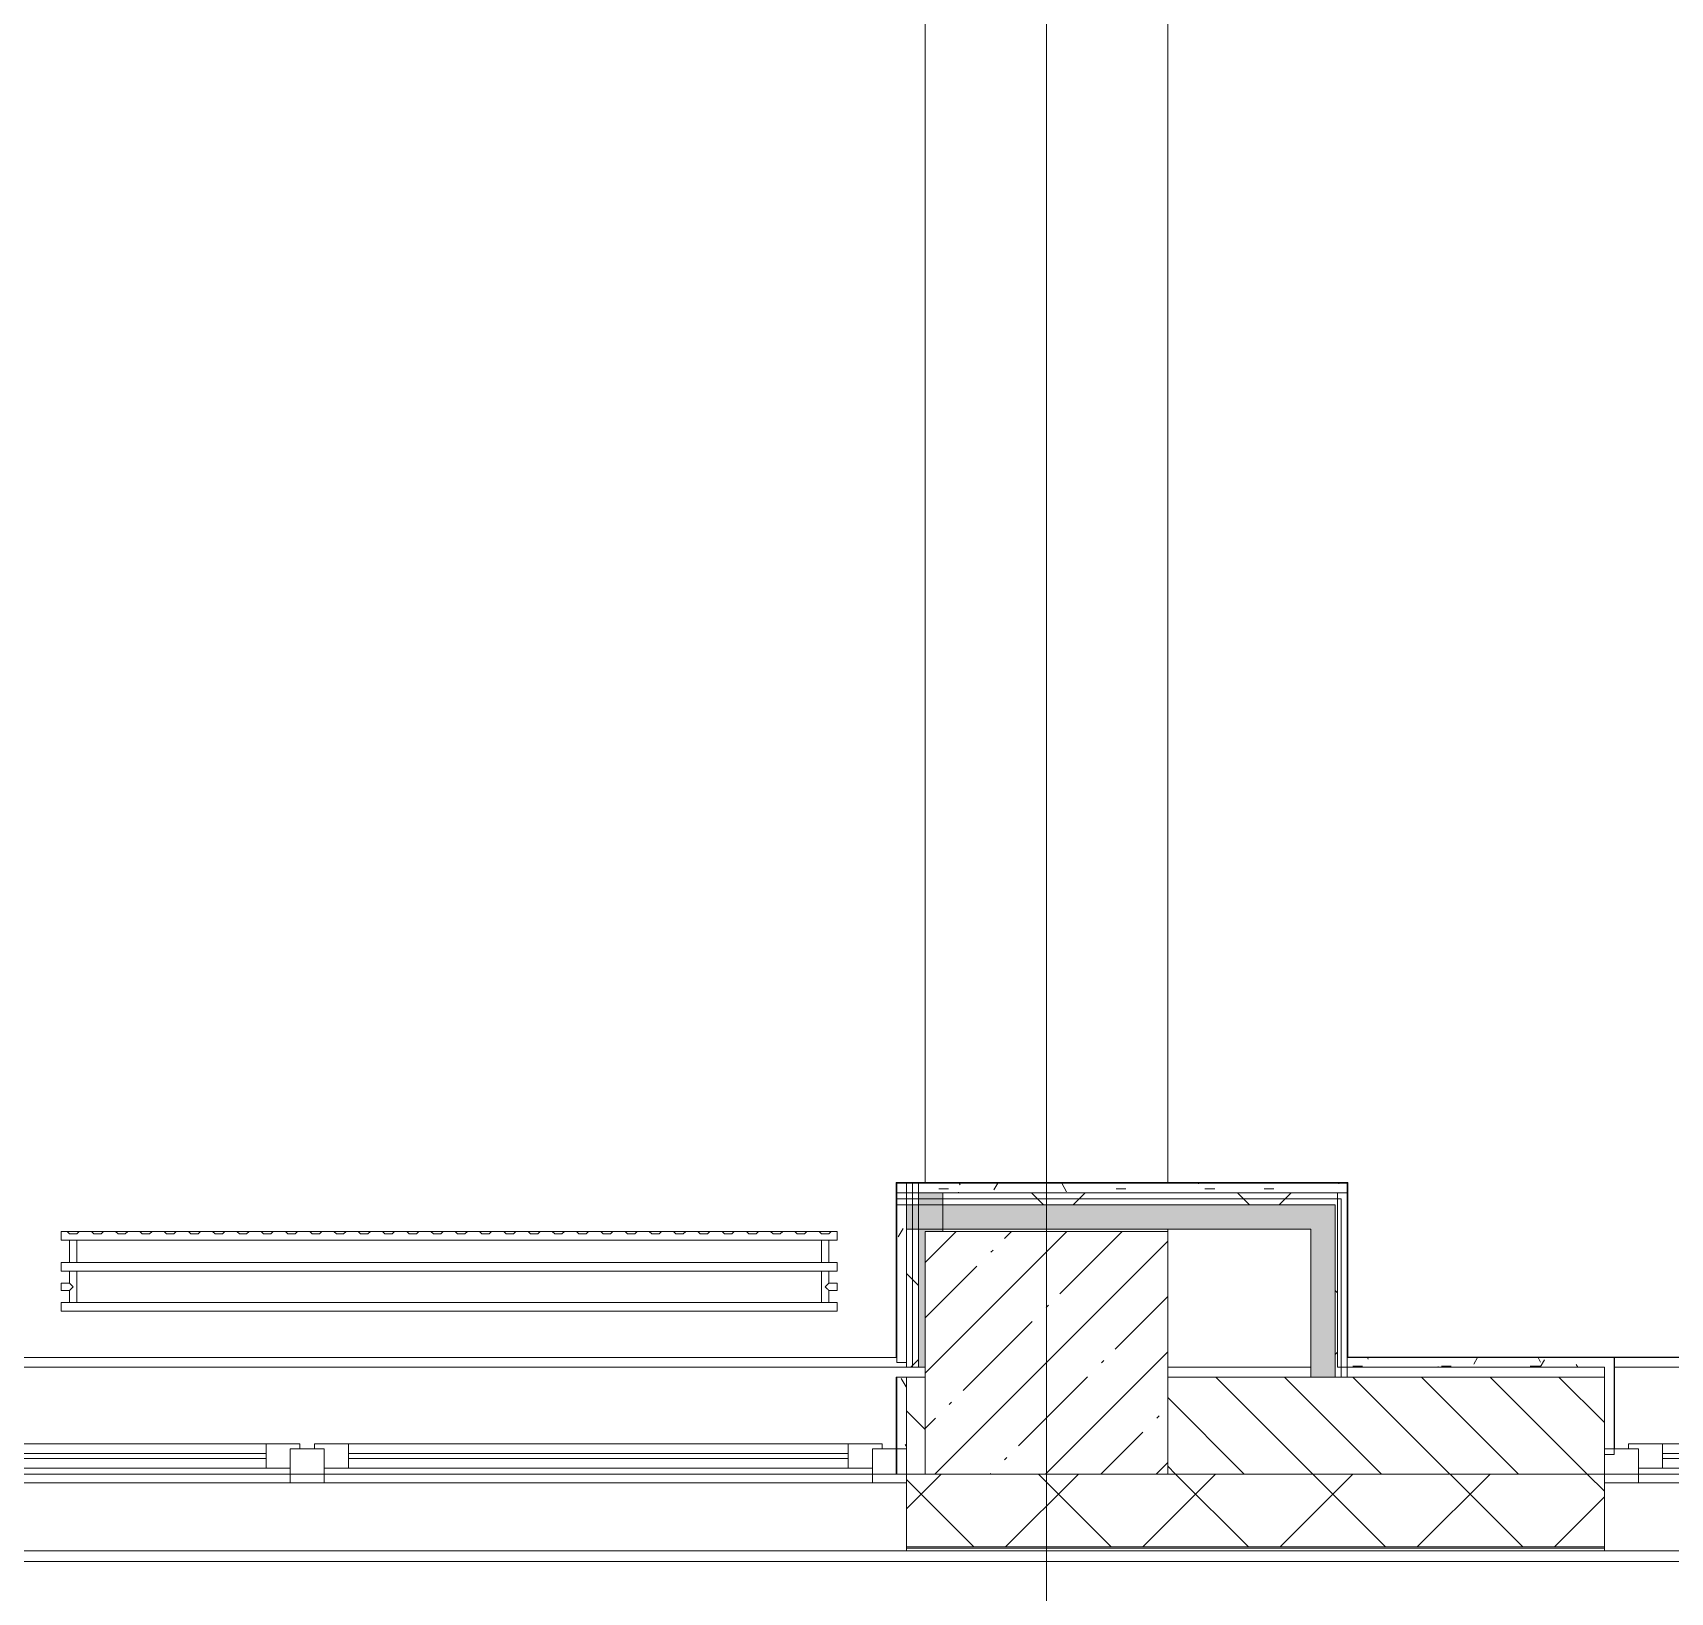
# Model space of a CAD drawing. Header units: millimetres. Extents: x -1113 to 415037, y -3642 to 354837.
# Drawn here: x 50135 to 53510, y -480 to 2735 of the extents above; entities that cross this region are included whole.
import ezdxf

# ---------------------------------------------------------------- set-up
doc = ezdxf.new("R2010")
doc.units = ezdxf.units.MM
for name, color, linetype, lineweight in [('A-FLOR', 7, 'Continuous', 9), ('A-GLAZ', 7, 'Continuous', 9), ('A-GLAZ-1', 7, 'Continuous', 5), ('A-WALL', 7, 'Continuous', 5), ('I-WALL', 7, 'Continuous', 5), ('S-COLS', 7, 'Continuous', 9), ('S-COLS-1', 7, 'Continuous', 5), ('Оси', 7, 'Continuous', 9)]:
    doc.layers.add(name, color=color, linetype=linetype, lineweight=lineweight)
for name, color, linetype, lineweight, true_color in [('A-WALL-1', 9, 'Continuous', 5, 0x808080), ('A-WALL-FNSH-1', 9, 'Continuous', 5, 0x808080), ('M-EQPM-1', 7, 'Continuous', 9, 0xb2b2b2)]:
    doc.layers.add(name, color=color, linetype=linetype, lineweight=lineweight, true_color=true_color)
pattern_1 = [(0, (64.7, -136.06), (243.84, 60.96), [20.117, -162.763, 20.117, -162.763, -975.36]), (0, (64.7, -136.06), (243.84, 60.96), [-365.76, 20.117, -345.643, 20.117, -162.763, -426.72]), (0, (64.7, -136.06), (243.84, 60.96), [-914.4, 20.117, -101.803, 20.117, -284.683]), (120, (156.14, -105.58), (-174.71291, 180.691634), [20.117, -162.763, 20.117, -162.763, -975.36]), (120, (156.14, -105.58), (-174.71291, 180.691634), [-365.76, 20.117, -345.643, 20.117, -162.763, -426.72]), (120, (156.14, -105.58), (-174.71291, 180.691634), [-914.4, 20.117, -101.803, 20.117, -284.683]), (240, (186.62, 16.34), (-69.12709, -241.651634), [20.117, -162.763, 20.117, -162.763, -975.36]), (240, (186.62, 16.34), (-69.12709, -241.651634), [-365.76, 20.117, -345.643, 20.117, -162.763, -426.72]), (240, (186.62, 16.34), (-69.12709, -241.651634), [-914.4, 20.117, -101.803, 20.117, -284.683])]
pattern_2 = [(45, (64.7, -136.06), (-212.132, 212.132), []), (135, (64.7, -136.06), (-212.132, -212.132), [])]

# ---------------------------------------------------------------- blocks, each defined once
blk = doc.blocks.new('BSC_Колонна _Прямоугольная - 500х500-V10-Объем проектирования 1 этажа')
at = {"layer": 'S-COLS-1'}
h = blk.add_hatch(dxfattribs=at)
h.set_pattern_fill('FP_14', color=256, style=0, pattern_type=2)
h.set_pattern_definition([(45, (-52160, -150), (-114.04925, 114.04925), []), (45, (-52045.95, -150), (-114.04925, 114.04925), [201.613, -40.323, 6.706, -33.617])])
h.paths.add_polyline_path([(-250, -250), (250, -250), (250, 250), (-250, 250), (-250, -244.7)])
for p, q in [((250, 250), (-250, 250)), ((-250, 250), (-250, -250)), ((250, -250), (250, 250)), ((-250, -250), (250, -250))]:
    blk.add_line(p, q, dxfattribs=at)
blk = doc.blocks.new('120_Окно_СКБ_2Ст - 120_Окно_СКБ_2Ст 2100х2500 _мал створка справа_-V25-Объем проектирования 1 этажа')
at = {"layer": 'A-GLAZ'}
for p, q in [((-1050, -127), (-1050, -57)), ((-1050, -57), (-980, -57)), ((-980, -57), (-980, -127)), ((150, -127), (150, -57)), ((150, -57), (220, -57)), ((220, -57), (220, -127)), ((980, -127), (980, -57)), ((980, -57), (1050, -57)), ((1050, -57), (1050, -127)), ((150, -87), (-980, -87)), ((-980, -87), (-980, -127)), ((-930, -137), (-930, -87)), ((100, -137), (100, -87)), ((150, -127), (150, -87)), ((980, -87), (220, -87)), ((220, -87), (220, -127)), ((270, -137), (270, -87)), ((930, -137), (930, -87)), ((980, -127), (980, -87)), ((-980, -127), (-1050, -127)), ((-980, -127), (-1000, -127)), ((-1000, -127), (-1000, -137)), ((220, -127), (150, -127)), ((170, -127), (150, -127)), ((170, -137), (170, -127)), ((220, -127), (200, -127)), ((200, -127), (200, -137)), ((1050, -127), (980, -127)), ((1000, -127), (980, -127)), ((1000, -137), (1000, -127)), ((-1000, -137), (170, -137)), ((170, -137), (-1000, -137)), ((200, -137), (1000, -137)), ((1000, -137), (200, -137))]:
    blk.add_line(p, q, dxfattribs=at)
at = {"layer": 'A-GLAZ-1'}
for p, q in [((1050, -57), (-1050, -57)), ((-1030, -127), (-1000, -127)), ((-930, -107), (100, -107)), ((100, -117), (-930, -117)), ((170, -127), (200, -127)), ((270, -107), (930, -107)), ((930, -117), (270, -117)), ((1000, -127), (1030, -127))]:
    blk.add_line(p, q, dxfattribs=at)
blk = doc.blocks.new('120_Окно_СКБ_2Ст - 120_Окно_СКБ_2Ст 3100х2500 _мал_створка слева_-22446080-Объем проектирования 1 этажа')
at = {"layer": 'A-GLAZ'}
for p, q in [((-1550, -127), (-1550, -57)), ((-1550, -57), (-1480, -57)), ((-1480, -57), (-1480, -127)), ((650, -127), (650, -57)), ((650, -57), (720, -57)), ((720, -57), (720, -127)), ((1480, -127), (1480, -57)), ((1480, -57), (1550, -57)), ((1550, -57), (1550, -127)), ((650, -87), (-1480, -87)), ((-1480, -87), (-1480, -127)), ((-1430, -137), (-1430, -87)), ((600, -137), (600, -87)), ((650, -127), (650, -87)), ((1480, -87), (720, -87)), ((720, -87), (720, -127)), ((770, -137), (770, -87)), ((1430, -137), (1430, -87)), ((1480, -127), (1480, -87)), ((-1480, -127), (-1550, -127)), ((-1480, -127), (-1500, -127)), ((-1500, -127), (-1500, -137)), ((720, -127), (650, -127)), ((670, -127), (650, -127)), ((670, -137), (670, -127)), ((720, -127), (700, -127)), ((700, -127), (700, -137)), ((1550, -127), (1480, -127)), ((1500, -127), (1480, -127)), ((1500, -137), (1500, -127)), ((-1500, -137), (670, -137)), ((670, -137), (-1500, -137)), ((700, -137), (1500, -137)), ((1500, -137), (700, -137))]:
    blk.add_line(p, q, dxfattribs=at)
at = {"layer": 'A-GLAZ-1'}
for p, q in [((1550, -57), (-1550, -57)), ((-1530, -127), (-1500, -127)), ((-1430, -107), (600, -107)), ((600, -117), (-1430, -117)), ((670, -127), (700, -127)), ((770, -107), (1430, -107)), ((1430, -117), (770, -117)), ((1500, -127), (1530, -127))]:
    blk.add_line(p, q, dxfattribs=at)
blk = doc.blocks.new('radiator_prado_classic_z_tip_30_po exemplyaru - Classic Z Тип 30-500-V220-Объем проектирования 1 этажа')
at = {"layer": 'M-EQPM-1'}
for p, q in [((0, 228), (0, 210)), ((1600, 228), (0, 228)), ((0, 210), (0, 228)), ((0, 228), (12.5, 228)), ((0, 210), (1600, 210)), ((17.8, 210), (0, 210)), ((12.5, 228), (37.5, 228)), ((37.5, 228), (12.5, 228)), ((12.5, 228), (37.5, 228)), ((12.5, 228), (17.5, 223)), ((12.5, 228), (17.5, 223)), ((32.5, 223), (17.5, 223)), ((17.5, 223), (32.5, 223)), ((17.5, 210), (17.5, 164)), ((17.5, 210), (17.5, 164)), ((17.8, 210), (17.5, 210)), ((17.5, 210), (17.8, 210)), ((17.8, 210), (17.5, 210)), ((17.5, 210), (32.5, 210)), ((32.2, 210), (17.8, 210)), ((17.8, 210), (32.2, 210)), ((32.2, 210), (17.8, 210)), ((32.5, 210), (32.2, 210)), ((32.2, 210), (32.5, 210)), ((32.5, 210), (32.2, 210)), ((1567.8, 210), (32.2, 210)), ((32.5, 223), (37.5, 228)), ((37.5, 228), (32.5, 223)), ((32.5, 164), (32.5, 210)), ((32.5, 164), (32.5, 210)), ((37.5, 228), (62.5, 228)), ((62.5, 228), (87.5, 228)), ((87.5, 228), (62.5, 228)), ((62.5, 228), (87.5, 228)), ((62.5, 228), (67.5, 223)), ((62.5, 228), (67.5, 223)), ((82.5, 223), (67.5, 223)), ((67.5, 223), (82.5, 223)), ((82.5, 223), (87.5, 228)), ((87.5, 228), (82.5, 223)), ((87.5, 228), (112.5, 228)), ((112.5, 228), (137.5, 228)), ((137.5, 228), (112.5, 228)), ((112.5, 228), (137.5, 228)), ((112.5, 228), (117.5, 223)), ((112.5, 228), (117.5, 223)), ((132.5, 223), (117.5, 223)), ((117.5, 223), (132.5, 223)), ((132.5, 223), (137.5, 228)), ((137.5, 228), (132.5, 223)), ((137.5, 228), (162.5, 228)), ((162.5, 228), (187.5, 228)), ((187.5, 228), (162.5, 228)), ((162.5, 228), (187.5, 228)), ((162.5, 228), (167.5, 223)), ((162.5, 228), (167.5, 223)), ((182.5, 223), (167.5, 223)), ((167.5, 223), (182.5, 223)), ((182.5, 223), (187.5, 228)), ((187.5, 228), (182.5, 223)), ((187.5, 228), (212.5, 228)), ((212.5, 228), (237.5, 228)), ((237.5, 228), (212.5, 228)), ((212.5, 228), (237.5, 228)), ((212.5, 228), (217.5, 223)), ((212.5, 228), (217.5, 223)), ((232.5, 223), (217.5, 223)), ((217.5, 223), (232.5, 223)), ((232.5, 223), (237.5, 228)), ((237.5, 228), (232.5, 223)), ((237.5, 228), (262.5, 228)), ((262.5, 228), (287.5, 228)), ((287.5, 228), (262.5, 228)), ((262.5, 228), (287.5, 228)), ((262.5, 228), (267.5, 223)), ((262.5, 228), (267.5, 223)), ((282.5, 223), (267.5, 223)), ((267.5, 223), (282.5, 223)), ((282.5, 223), (287.5, 228)), ((287.5, 228), (282.5, 223)), ((287.5, 228), (312.5, 228)), ((312.5, 228), (337.5, 228)), ((337.5, 228), (312.5, 228)), ((312.5, 228), (337.5, 228)), ((312.5, 228), (317.5, 223)), ((312.5, 228), (317.5, 223)), ((332.5, 223), (317.5, 223)), ((317.5, 223), (332.5, 223)), ((332.5, 223), (337.5, 228)), ((337.5, 228), (332.5, 223)), ((337.5, 228), (362.5, 228)), ((362.5, 228), (387.5, 228)), ((387.5, 228), (362.5, 228)), ((362.5, 228), (387.5, 228)), ((362.5, 228), (367.5, 223)), ((362.5, 228), (367.5, 223)), ((382.5, 223), (367.5, 223)), ((367.5, 223), (382.5, 223)), ((382.5, 223), (387.5, 228)), ((387.5, 228), (382.5, 223)), ((387.5, 228), (412.5, 228)), ((412.5, 228), (437.5, 228)), ((437.5, 228), (412.5, 228)), ((412.5, 228), (437.5, 228)), ((412.5, 228), (417.5, 223)), ((412.5, 228), (417.5, 223)), ((432.5, 223), (417.5, 223)), ((417.5, 223), (432.5, 223)), ((432.5, 223), (437.5, 228)), ((437.5, 228), (432.5, 223)), ((437.5, 228), (462.5, 228)), ((462.5, 228), (487.5, 228)), ((487.5, 228), (462.5, 228)), ((462.5, 228), (487.5, 228)), ((462.5, 228), (467.5, 223)), ((462.5, 228), (467.5, 223)), ((482.5, 223), (467.5, 223)), ((467.5, 223), (482.5, 223)), ((482.5, 223), (487.5, 228)), ((487.5, 228), (482.5, 223)), ((487.5, 228), (512.5, 228)), ((512.5, 228), (537.5, 228)), ((537.5, 228), (512.5, 228)), ((512.5, 228), (537.5, 228)), ((512.5, 228), (517.5, 223)), ((512.5, 228), (517.5, 223)), ((532.5, 223), (517.5, 223)), ((517.5, 223), (532.5, 223)), ((532.5, 223), (537.5, 228)), ((537.5, 228), (532.5, 223)), ((537.5, 228), (562.5, 228)), ((562.5, 228), (587.5, 228)), ((587.5, 228), (562.5, 228)), ((562.5, 228), (587.5, 228)), ((562.5, 228), (567.5, 223)), ((562.5, 228), (567.5, 223)), ((582.5, 223), (567.5, 223)), ((567.5, 223), (582.5, 223)), ((582.5, 223), (587.5, 228)), ((587.5, 228), (582.5, 223)), ((587.5, 228), (612.5, 228)), ((612.5, 228), (637.5, 228)), ((637.5, 228), (612.5, 228)), ((612.5, 228), (637.5, 228)), ((612.5, 228), (617.5, 223)), ((612.5, 228), (617.5, 223)), ((632.5, 223), (617.5, 223)), ((617.5, 223), (632.5, 223)), ((632.5, 223), (637.5, 228)), ((637.5, 228), (632.5, 223)), ((637.5, 228), (662.5, 228)), ((662.5, 228), (687.5, 228)), ((687.5, 228), (662.5, 228)), ((662.5, 228), (687.5, 228)), ((662.5, 228), (667.5, 223)), ((662.5, 228), (667.5, 223)), ((682.5, 223), (667.5, 223)), ((667.5, 223), (682.5, 223)), ((682.5, 223), (687.5, 228)), ((687.5, 228), (682.5, 223)), ((687.5, 228), (712.5, 228)), ((712.5, 228), (737.5, 228)), ((737.5, 228), (712.5, 228)), ((712.5, 228), (737.5, 228)), ((712.5, 228), (717.5, 223)), ((712.5, 228), (717.5, 223)), ((732.5, 223), (717.5, 223)), ((717.5, 223), (732.5, 223)), ((732.5, 223), (737.5, 228)), ((737.5, 228), (732.5, 223)), ((737.5, 228), (762.5, 228)), ((762.5, 228), (787.5, 228)), ((787.5, 228), (762.5, 228)), ((762.5, 228), (787.5, 228)), ((762.5, 228), (767.5, 223)), ((762.5, 228), (767.5, 223)), ((782.5, 223), (767.5, 223)), ((767.5, 223), (782.5, 223)), ((782.5, 223), (787.5, 228)), ((787.5, 228), (782.5, 223)), ((787.5, 228), (812.5, 228)), ((812.5, 228), (837.5, 228)), ((837.5, 228), (812.5, 228)), ((812.5, 228), (837.5, 228)), ((812.5, 228), (817.5, 223)), ((812.5, 228), (817.5, 223)), ((832.5, 223), (817.5, 223)), ((817.5, 223), (832.5, 223)), ((832.5, 223), (837.5, 228)), ((837.5, 228), (832.5, 223)), ((837.5, 228), (862.5, 228)), ((862.5, 228), (887.5, 228)), ((887.5, 228), (862.5, 228)), ((862.5, 228), (887.5, 228)), ((862.5, 228), (867.5, 223)), ((862.5, 228), (867.5, 223)), ((882.5, 223), (867.5, 223)), ((867.5, 223), (882.5, 223)), ((882.5, 223), (887.5, 228)), ((887.5, 228), (882.5, 223)), ((887.5, 228), (912.5, 228)), ((912.5, 228), (937.5, 228)), ((937.5, 228), (912.5, 228)), ((912.5, 228), (937.5, 228)), ((912.5, 228), (917.5, 223)), ((912.5, 228), (917.5, 223)), ((932.5, 223), (917.5, 223)), ((917.5, 223), (932.5, 223)), ((932.5, 223), (937.5, 228)), ((937.5, 228), (932.5, 223)), ((937.5, 228), (962.5, 228)), ((962.5, 228), (987.5, 228)), ((987.5, 228), (962.5, 228)), ((962.5, 228), (987.5, 228)), ((962.5, 228), (967.5, 223)), ((962.5, 228), (967.5, 223)), ((982.5, 223), (967.5, 223)), ((967.5, 223), (982.5, 223)), ((982.5, 223), (987.5, 228)), ((987.5, 228), (982.5, 223)), ((987.5, 228), (1012.5, 228)), ((1012.5, 228), (1037.5, 228)), ((1037.5, 228), (1012.5, 228)), ((1012.5, 228), (1037.5, 228)), ((1012.5, 228), (1017.5, 223)), ((1012.5, 228), (1017.5, 223)), ((1032.5, 223), (1017.5, 223)), ((1017.5, 223), (1032.5, 223)), ((1032.5, 223), (1037.5, 228)), ((1037.5, 228), (1032.5, 223)), ((1037.5, 228), (1062.5, 228)), ((1062.5, 228), (1087.5, 228)), ((1087.5, 228), (1062.5, 228)), ((1062.5, 228), (1087.5, 228)), ((1062.5, 228), (1067.5, 223)), ((1062.5, 228), (1067.5, 223)), ((1082.5, 223), (1067.5, 223)), ((1067.5, 223), (1082.5, 223)), ((1082.5, 223), (1087.5, 228)), ((1087.5, 228), (1082.5, 223)), ((1087.5, 228), (1112.5, 228)), ((1112.5, 228), (1137.5, 228)), ((1137.5, 228), (1112.5, 228)), ((1112.5, 228), (1137.5, 228)), ((1112.5, 228), (1117.5, 223)), ((1112.5, 228), (1117.5, 223)), ((1132.5, 223), (1117.5, 223)), ((1117.5, 223), (1132.5, 223)), ((1132.5, 223), (1137.5, 228)), ((1137.5, 228), (1132.5, 223)), ((1137.5, 228), (1162.5, 228)), ((1162.5, 228), (1187.5, 228)), ((1187.5, 228), (1162.5, 228)), ((1162.5, 228), (1187.5, 228)), ((1162.5, 228), (1167.5, 223)), ((1162.5, 228), (1167.5, 223)), ((1182.5, 223), (1167.5, 223)), ((1167.5, 223), (1182.5, 223)), ((1182.5, 223), (1187.5, 228)), ((1187.5, 228), (1182.5, 223)), ((1187.5, 228), (1212.5, 228)), ((1212.5, 228), (1237.5, 228)), ((1237.5, 228), (1212.5, 228)), ((1212.5, 228), (1237.5, 228)), ((1212.5, 228), (1217.5, 223)), ((1212.5, 228), (1217.5, 223)), ((1232.5, 223), (1217.5, 223)), ((1217.5, 223), (1232.5, 223)), ((1232.5, 223), (1237.5, 228)), ((1237.5, 228), (1232.5, 223)), ((1237.5, 228), (1262.5, 228)), ((1262.5, 228), (1287.5, 228)), ((1287.5, 228), (1262.5, 228)), ((1262.5, 228), (1287.5, 228)), ((1262.5, 228), (1267.5, 223)), ((1262.5, 228), (1267.5, 223)), ((1282.5, 223), (1267.5, 223)), ((1267.5, 223), (1282.5, 223)), ((1282.5, 223), (1287.5, 228)), ((1287.5, 228), (1282.5, 223)), ((1287.5, 228), (1312.5, 228)), ((1312.5, 228), (1337.5, 228)), ((1337.5, 228), (1312.5, 228)), ((1312.5, 228), (1337.5, 228)), ((1312.5, 228), (1317.5, 223)), ((1312.5, 228), (1317.5, 223)), ((1332.5, 223), (1317.5, 223)), ((1317.5, 223), (1332.5, 223)), ((1332.5, 223), (1337.5, 228)), ((1337.5, 228), (1332.5, 223)), ((1337.5, 228), (1362.5, 228)), ((1362.5, 228), (1387.5, 228)), ((1387.5, 228), (1362.5, 228)), ((1362.5, 228), (1387.5, 228)), ((1362.5, 228), (1367.5, 223)), ((1362.5, 228), (1367.5, 223)), ((1382.5, 223), (1367.5, 223)), ((1367.5, 223), (1382.5, 223)), ((1382.5, 223), (1387.5, 228)), ((1387.5, 228), (1382.5, 223)), ((1387.5, 228), (1412.5, 228)), ((1412.5, 228), (1437.5, 228)), ((1437.5, 228), (1412.5, 228)), ((1412.5, 228), (1437.5, 228)), ((1412.5, 228), (1417.5, 223)), ((1412.5, 228), (1417.5, 223)), ((1432.5, 223), (1417.5, 223)), ((1417.5, 223), (1432.5, 223)), ((1432.5, 223), (1437.5, 228)), ((1437.5, 228), (1432.5, 223)), ((1437.5, 228), (1462.5, 228)), ((1462.5, 228), (1487.5, 228)), ((1487.5, 228), (1462.5, 228)), ((1462.5, 228), (1487.5, 228)), ((1462.5, 228), (1467.5, 223)), ((1462.5, 228), (1467.5, 223)), ((1482.5, 223), (1467.5, 223)), ((1467.5, 223), (1482.5, 223)), ((1482.5, 223), (1487.5, 228)), ((1487.5, 228), (1482.5, 223)), ((1487.5, 228), (1512.5, 228)), ((1512.5, 228), (1537.5, 228)), ((1537.5, 228), (1512.5, 228)), ((1512.5, 228), (1537.5, 228)), ((1512.5, 228), (1517.5, 223)), ((1512.5, 228), (1517.5, 223)), ((1532.5, 223), (1517.5, 223)), ((1517.5, 223), (1532.5, 223)), ((1532.5, 223), (1537.5, 228)), ((1537.5, 228), (1532.5, 223)), ((1537.5, 228), (1562.5, 228)), ((1562.5, 228), (1587.5, 228)), ((1587.5, 228), (1562.5, 228)), ((1562.5, 228), (1587.5, 228)), ((1562.5, 228), (1567.5, 223)), ((1562.5, 228), (1567.5, 223)), ((1582.5, 223), (1567.5, 223)), ((1567.5, 223), (1582.5, 223)), ((1567.5, 210), (1567.5, 164)), ((1567.5, 210), (1567.5, 164)), ((1567.8, 210), (1567.5, 210)), ((1567.5, 210), (1582.5, 210)), ((1567.8, 210), (1567.5, 210)), ((1567.5, 210), (1567.8, 210)), ((1582.2, 210), (1567.8, 210)), ((1582.2, 210), (1567.8, 210)), ((1567.8, 210), (1582.2, 210)), ((1582.5, 210), (1582.2, 210)), ((1582.5, 210), (1582.2, 210)), ((1582.2, 210), (1582.5, 210)), ((1600, 210), (1582.2, 210)), ((1582.5, 223), (1587.5, 228)), ((1587.5, 228), (1582.5, 223)), ((1582.5, 164), (1582.5, 210)), ((1582.5, 164), (1582.5, 210)), ((1587.5, 228), (1600, 228)), ((1600, 210), (1600, 228)), ((1600, 228), (1600, 210)), ((1600, 164), (0, 164)), ((0, 164), (0, 146)), ((0, 146), (0, 164)), ((0, 164), (17.8, 164)), ((0, 146), (1600, 146)), ((18.5, 146), (0, 146)), ((17.8, 164), (17.5, 164)), ((17.5, 164), (17.8, 164)), ((17.8, 164), (17.5, 164)), ((17.5, 164), (32.5, 164)), ((17.5, 146), (17.5, 121.5)), ((17.5, 146), (17.5, 121.5)), ((17.5, 146), (18.5, 146)), ((18.5, 146), (17.5, 146)), ((17.5, 146), (18.5, 146)), ((32.5, 146), (17.5, 146)), ((32.2, 164), (17.8, 164)), ((17.8, 164), (32.2, 164)), ((32.2, 164), (17.8, 164)), ((18.5, 146), (32.2, 146)), ((32.2, 146), (18.5, 146)), ((18.5, 146), (32.2, 146)), ((32.5, 164), (32.2, 164)), ((32.2, 164), (32.5, 164)), ((32.5, 164), (32.2, 164)), ((32.2, 164), (1567.8, 164)), ((32.2, 146), (32.5, 146)), ((32.5, 146), (32.2, 146)), ((32.2, 146), (32.5, 146)), ((1567.8, 146), (32.2, 146)), ((32.5, 82), (32.5, 146)), ((32.5, 82), (32.5, 146)), ((1567.8, 164), (1567.5, 164)), ((1567.5, 164), (1582.5, 164)), ((1567.8, 164), (1567.5, 164)), ((1567.5, 164), (1567.8, 164)), ((1567.5, 146), (1567.5, 82)), ((1567.5, 146), (1567.5, 82)), ((1567.5, 146), (1567.8, 146)), ((1582.5, 146), (1567.5, 146)), ((1567.5, 146), (1567.8, 146)), ((1567.8, 146), (1567.5, 146)), ((1582.2, 164), (1567.8, 164)), ((1582.2, 164), (1567.8, 164)), ((1567.8, 164), (1582.2, 164)), ((1567.8, 146), (1581.5, 146)), ((1567.8, 146), (1581.5, 146)), ((1581.5, 146), (1567.8, 146)), ((1581.5, 146), (1582.5, 146)), ((1581.5, 146), (1582.5, 146)), ((1582.5, 146), (1581.5, 146)), ((1600, 146), (1581.5, 146)), ((1582.5, 164), (1582.2, 164)), ((1582.5, 164), (1582.2, 164)), ((1582.2, 164), (1582.5, 164)), ((1582.2, 164), (1600, 164)), ((1582.5, 121.5), (1582.5, 146)), ((1582.5, 121.5), (1582.5, 146)), ((1600, 146), (1600, 164)), ((1600, 164), (1600, 146)), ((17.5, 121.5), (0, 121.5)), ((17.5, 121.5), (0, 121.5)), ((0, 121.5), (0, 120.5)), ((0, 106.5), (0, 121.5)), ((0, 120.5), (0, 107.5)), ((0, 120.5), (0, 119.3)), ((0, 114), (0, 120.5)), ((0, 120.5), (0, 120.5)), ((0, 119.3), (0, 117.8)), ((0, 117.8), (0, 114)), ((0, 114), (0, 110.3)), ((0, 107.5), (0, 114)), ((0, 110.3), (0, 108.7)), ((0, 108.7), (0, 107.5)), ((0, 107.5), (0, 106.5)), ((0, 107.5), (0, 107.5)), ((0, 106.5), (17.5, 106.5)), ((0, 106.5), (17.5, 106.5)), ((17.5, 106.5), (17.5, 82)), ((17.5, 106.5), (17.5, 82)), ((1600, 121.5), (1582.5, 121.5)), ((1600, 121.5), (1582.5, 121.5)), ((1582.5, 82), (1582.5, 106.5)), ((1582.5, 106.5), (1600, 106.5)), ((1582.5, 82), (1582.5, 106.5)), ((1582.5, 106.5), (1600, 106.5)), ((1600, 121.5), (1600, 106.5)), ((1600, 120.5), (1600, 121.5)), ((1600, 121.5), (1600, 120.5)), ((1600, 120.5), (1600, 121.5)), ((1600, 107.5), (1600, 120.5)), ((1600, 120.5), (1600, 107.5)), ((1600, 107.5), (1600, 120.5)), ((1600, 106.5), (1600, 107.5)), ((1600, 107.5), (1600, 106.5)), ((1600, 106.5), (1600, 107.5)), ((1600, 82), (0, 82)), ((0, 82), (0, 64)), ((0, 64), (0, 82)), ((0, 82), (18.5, 82)), ((18.5, 82), (17.5, 82)), ((17.5, 82), (18.5, 82)), ((18.5, 82), (17.5, 82)), ((17.5, 82), (32.5, 82)), ((32.2, 82), (18.5, 82)), ((18.5, 82), (32.2, 82)), ((32.2, 82), (18.5, 82)), ((32.5, 82), (32.2, 82)), ((32.2, 82), (32.5, 82)), ((32.5, 82), (32.2, 82)), ((32.2, 82), (1567.8, 82)), ((1567.8, 82), (1567.5, 82)), ((1567.5, 82), (1582.5, 82)), ((1567.8, 82), (1567.5, 82)), ((1567.5, 82), (1567.8, 82)), ((1581.5, 82), (1567.8, 82)), ((1581.5, 82), (1567.8, 82)), ((1567.8, 82), (1581.5, 82)), ((1582.5, 82), (1581.5, 82)), ((1582.5, 82), (1581.5, 82)), ((1581.5, 82), (1582.5, 82)), ((1581.5, 82), (1600, 82)), ((1600, 64), (1600, 82)), ((1600, 82), (1600, 64)), ((1600, 64), (0, 64)), ((0, 64), (1600, 64))]:
    blk.add_line(p, q, dxfattribs=at)
for points, knots in [([(18.5, 120.5), (18.4, 120.6), (18.3, 120.7), (18.1, 120.9), (17.9, 121.1), (17.8, 121.2), (17.7, 121.3), (17.5, 121.5), (17.5, 121.5), (17.5, 121.5)], [0.7142857, 0.7142857, 0.7142857, 0.7142857, 0.75, 0.7857143, 0.8214286, 0.8571429, 0.8928571, 0.9285714, 1, 1, 1, 1]), ([(17.5, 121.5), (17.5, 121.5), (17.5, 121.5), (17.7, 121.3), (17.8, 121.2), (17.9, 121.1), (18.1, 120.9), (18.3, 120.7), (18.4, 120.6), (18.5, 120.5)], [0, 0, 0, 0, 0.0714286, 0.1071429, 0.1428571, 0.1785714, 0.2142857, 0.25, 0.2857143, 0.2857143, 0.2857143, 0.2857143]), ([(17.5, 121.5), (17.5, 121.5), (17.5, 121.5), (17.7, 121.3), (17.8, 121.2), (17.9, 121.1), (18.1, 120.9), (18.3, 120.7), (18.4, 120.6), (18.5, 120.5)], [0, 0, 0, 0, 0.0714286, 0.1071429, 0.1428571, 0.1785714, 0.2142857, 0.25, 0.2857143, 0.2857143, 0.2857143, 0.2857143]), ([(25, 114), (24.5, 114.5), (23.6, 115.4), (22.4, 116.6), (21.6, 117.4), (21.1, 117.9), (20.8, 118.2), (20.5, 118.5), (20.2, 118.8), (19.8, 119.1), (19.6, 119.4), (19.3, 119.7), (19, 120), (18.7, 120.3), (18.5, 120.5), (18.3, 120.7), (18.1, 120.9), (17.9, 121.1), (17.8, 121.2), (17.7, 121.3), (17.5, 121.5), (17.5, 121.5), (17.5, 121.5)], [0, 0, 0, 0, 0.142857, 0.285714, 0.357143, 0.392857, 0.428571, 0.464286, 0.5, 0.535714, 0.571429, 0.607143, 0.642857, 0.678571, 0.714286, 0.75, 0.785714, 0.821429, 0.857143, 0.892857, 0.928571, 1, 1, 1, 1]), ([(17.5, 106.5), (17.5, 106.5), (17.5, 106.5), (17.7, 106.7), (17.8, 106.8), (17.9, 106.9), (18.1, 107.1), (18.3, 107.3), (18.5, 107.5), (18.7, 107.7), (19, 108), (19.3, 108.3), (19.6, 108.6), (19.8, 108.9), (20.3, 109.3), (20.7, 109.7), (21.1, 110.1), (21.6, 110.6), (22.4, 111.4), (23.6, 112.6), (24.5, 113.5), (25, 114)], [0, 0, 0, 0, 0.071429, 0.107143, 0.142857, 0.178571, 0.214286, 0.25, 0.285714, 0.321429, 0.357143, 0.392857, 0.428571, 0.464286, 0.5, 0.571429, 0.607143, 0.642857, 0.714286, 0.857143, 1, 1, 1, 1]), ([(17.5, 106.5), (17.5, 106.5), (17.5, 106.5), (17.7, 106.7), (17.8, 106.8), (17.9, 106.9), (18.1, 107.1), (18.3, 107.3), (18.4, 107.4), (18.5, 107.5)], [0, 0, 0, 0, 0.0714286, 0.1071429, 0.1428571, 0.1785714, 0.2142857, 0.25, 0.2857143, 0.2857143, 0.2857143, 0.2857143]), ([(18.5, 107.5), (18.4, 107.4), (18.3, 107.3), (18.1, 107.1), (17.9, 106.9), (17.8, 106.8), (17.7, 106.7), (17.5, 106.5), (17.5, 106.5), (17.5, 106.5)], [0.7142857, 0.7142857, 0.7142857, 0.7142857, 0.75, 0.7857143, 0.8214286, 0.8571429, 0.8928571, 0.9285714, 1, 1, 1, 1]), ([(18.5, 107.5), (18.4, 107.4), (18.3, 107.3), (18.1, 107.1), (17.9, 106.9), (17.8, 106.8), (17.7, 106.7), (17.5, 106.5), (17.5, 106.5), (17.5, 106.5)], [0.7142857, 0.7142857, 0.7142857, 0.7142857, 0.75, 0.7857143, 0.8214286, 0.8571429, 0.8928571, 0.9285714, 1, 1, 1, 1]), ([(22.1, 116.9), (21.9, 117.1), (21.6, 117.4), (21.1, 117.9), (20.8, 118.2), (20.5, 118.5), (20.2, 118.8), (19.9, 119.2), (19.7, 119.3), (19.6, 119.4)], [0.2857143, 0.2857143, 0.2857143, 0.2857143, 0.3571429, 0.3928571, 0.4285714, 0.4642857, 0.5, 0.5357143, 0.5714286, 0.5714286, 0.5714286, 0.5714286]), ([(19.6, 119.4), (19.7, 119.3), (19.9, 119.2), (20.3, 118.7), (20.7, 118.3), (21.1, 117.9), (21.6, 117.4), (21.9, 117.1), (22.1, 116.9)], [0.4285714, 0.4285714, 0.4285714, 0.4285714, 0.4642857, 0.5, 0.5714286, 0.6071429, 0.6428571, 0.7142857, 0.7142857, 0.7142857, 0.7142857]), ([(19.6, 119.4), (19.7, 119.3), (19.8, 119.1), (20.3, 118.7), (20.7, 118.3), (21.1, 117.9), (21.6, 117.4), (21.9, 117.1), (22.1, 116.9)], [0.4285714, 0.4285714, 0.4285714, 0.4285714, 0.4642857, 0.5, 0.5714286, 0.6071429, 0.6428571, 0.7142857, 0.7142857, 0.7142857, 0.7142857]), ([(19.6, 108.6), (19.7, 108.7), (19.9, 108.8), (20.3, 109.3), (20.7, 109.7), (21.1, 110.1), (21.6, 110.6), (21.9, 110.9), (22.1, 111.1)], [0.4285714, 0.4285714, 0.4285714, 0.4285714, 0.4642857, 0.5, 0.5714286, 0.6071429, 0.6428571, 0.7142857, 0.7142857, 0.7142857, 0.7142857]), ([(22.1, 111.1), (21.9, 110.9), (21.6, 110.6), (21.1, 110.1), (20.8, 109.8), (20.5, 109.5), (20.2, 109.2), (19.9, 108.8), (19.7, 108.7), (19.6, 108.6)], [0.2857143, 0.2857143, 0.2857143, 0.2857143, 0.3571429, 0.3928571, 0.4285714, 0.4642857, 0.5, 0.5357143, 0.5714286, 0.5714286, 0.5714286, 0.5714286]), ([(22.1, 111.1), (21.9, 110.9), (21.6, 110.6), (21.1, 110.1), (20.8, 109.8), (20.5, 109.5), (20.2, 109.2), (19.8, 108.9), (19.7, 108.7), (19.6, 108.6)], [0.2857143, 0.2857143, 0.2857143, 0.2857143, 0.3571429, 0.3928571, 0.4285714, 0.4642857, 0.5, 0.5357143, 0.5714286, 0.5714286, 0.5714286, 0.5714286]), ([(1575, 114), (1575.5, 114.5), (1576.4, 115.4), (1577.6, 116.6), (1578.4, 117.4), (1578.9, 117.9), (1579.2, 118.2), (1579.5, 118.5), (1579.8, 118.8), (1580.1, 119.2), (1580.4, 119.4), (1580.7, 119.7), (1581, 120), (1581.3, 120.3), (1581.5, 120.5), (1581.7, 120.7), (1581.9, 120.9), (1582.1, 121.1), (1582.2, 121.2), (1582.3, 121.3), (1582.5, 121.5), (1582.5, 121.5), (1582.5, 121.5)], [0, 0, 0, 0, 0.142857, 0.285714, 0.357143, 0.392857, 0.428571, 0.464286, 0.5, 0.535714, 0.571429, 0.607143, 0.642857, 0.678571, 0.714286, 0.75, 0.785714, 0.821429, 0.857143, 0.892857, 0.928571, 1, 1, 1, 1]), ([(1582.5, 106.5), (1582.5, 106.5), (1582.5, 106.5), (1582.3, 106.7), (1582.2, 106.8), (1582.1, 106.9), (1581.9, 107.1), (1581.7, 107.3), (1581.5, 107.5), (1581.3, 107.7), (1581, 108), (1580.7, 108.3), (1580.4, 108.6), (1580.1, 108.8), (1579.7, 109.3), (1579.3, 109.7), (1578.9, 110.1), (1578.4, 110.6), (1577.6, 111.4), (1576.4, 112.6), (1575.5, 113.5), (1575, 114)], [0, 0, 0, 0, 0.071429, 0.107143, 0.142857, 0.178571, 0.214286, 0.25, 0.285714, 0.321429, 0.357143, 0.392857, 0.428571, 0.464286, 0.5, 0.571429, 0.607143, 0.642857, 0.714286, 0.857143, 1, 1, 1, 1]), ([(1580.4, 119.4), (1580.3, 119.3), (1580.1, 119.2), (1579.7, 118.7), (1579.3, 118.3), (1578.9, 117.9), (1578.4, 117.4), (1578.1, 117.1), (1577.9, 116.9)], [0.4285714, 0.4285714, 0.4285714, 0.4285714, 0.4642857, 0.5, 0.5714286, 0.6071429, 0.6428571, 0.7142857, 0.7142857, 0.7142857, 0.7142857]), ([(1580.4, 119.4), (1580.3, 119.3), (1580.1, 119.2), (1579.7, 118.7), (1579.3, 118.3), (1578.9, 117.9), (1578.4, 117.4), (1578.1, 117.1), (1577.9, 116.9)], [0.4285714, 0.4285714, 0.4285714, 0.4285714, 0.4642857, 0.5, 0.5714286, 0.6071429, 0.6428571, 0.7142857, 0.7142857, 0.7142857, 0.7142857]), ([(1577.9, 116.9), (1578.1, 117.1), (1578.4, 117.4), (1578.9, 117.9), (1579.2, 118.2), (1579.5, 118.5), (1579.8, 118.8), (1580.1, 119.2), (1580.3, 119.3), (1580.4, 119.4)], [0.2857143, 0.2857143, 0.2857143, 0.2857143, 0.3571429, 0.3928571, 0.4285714, 0.4642857, 0.5, 0.5357143, 0.5714286, 0.5714286, 0.5714286, 0.5714286]), ([(1577.9, 111.1), (1578.1, 110.9), (1578.4, 110.6), (1578.9, 110.1), (1579.2, 109.8), (1579.5, 109.5), (1579.8, 109.2), (1580.1, 108.8), (1580.3, 108.7), (1580.4, 108.6)], [0.2857143, 0.2857143, 0.2857143, 0.2857143, 0.3571429, 0.3928571, 0.4285714, 0.4642857, 0.5, 0.5357143, 0.5714286, 0.5714286, 0.5714286, 0.5714286]), ([(1577.9, 111.1), (1578.1, 110.9), (1578.4, 110.6), (1578.9, 110.1), (1579.2, 109.8), (1579.5, 109.5), (1579.8, 109.2), (1580.1, 108.8), (1580.3, 108.7), (1580.4, 108.6)], [0.2857143, 0.2857143, 0.2857143, 0.2857143, 0.3571429, 0.3928571, 0.4285714, 0.4642857, 0.5, 0.5357143, 0.5714286, 0.5714286, 0.5714286, 0.5714286]), ([(1580.4, 108.6), (1580.3, 108.7), (1580.1, 108.8), (1579.7, 109.3), (1579.3, 109.7), (1578.9, 110.1), (1578.4, 110.6), (1578.1, 110.9), (1577.9, 111.1)], [0.4285714, 0.4285714, 0.4285714, 0.4285714, 0.4642857, 0.5, 0.5714286, 0.6071429, 0.6428571, 0.7142857, 0.7142857, 0.7142857, 0.7142857]), ([(1582.5, 121.5), (1582.5, 121.5), (1582.5, 121.5), (1582.3, 121.3), (1582.2, 121.2), (1582.1, 121.1), (1581.9, 120.9), (1581.7, 120.7), (1581.6, 120.6), (1581.5, 120.5)], [0, 0, 0, 0, 0.0714286, 0.1071429, 0.1428571, 0.1785714, 0.2142857, 0.25, 0.2857143, 0.2857143, 0.2857143, 0.2857143]), ([(1582.5, 121.5), (1582.5, 121.5), (1582.5, 121.5), (1582.3, 121.3), (1582.2, 121.2), (1582.1, 121.1), (1581.9, 120.9), (1581.7, 120.7), (1581.6, 120.6), (1581.5, 120.5)], [0, 0, 0, 0, 0.0714286, 0.1071429, 0.1428571, 0.1785714, 0.2142857, 0.25, 0.2857143, 0.2857143, 0.2857143, 0.2857143]), ([(1581.5, 120.5), (1581.6, 120.6), (1581.7, 120.7), (1581.9, 120.9), (1582.1, 121.1), (1582.2, 121.2), (1582.3, 121.3), (1582.5, 121.5), (1582.5, 121.5), (1582.5, 121.5)], [0.7142857, 0.7142857, 0.7142857, 0.7142857, 0.75, 0.7857143, 0.8214286, 0.8571429, 0.8928571, 0.9285714, 1, 1, 1, 1]), ([(1581.5, 107.5), (1581.6, 107.4), (1581.7, 107.3), (1581.9, 107.1), (1582.1, 106.9), (1582.2, 106.8), (1582.3, 106.7), (1582.5, 106.5), (1582.5, 106.5), (1582.5, 106.5)], [0.7142857, 0.7142857, 0.7142857, 0.7142857, 0.75, 0.7857143, 0.8214286, 0.8571429, 0.8928571, 0.9285714, 1, 1, 1, 1]), ([(1581.5, 107.5), (1581.6, 107.4), (1581.7, 107.3), (1581.9, 107.1), (1582.1, 106.9), (1582.2, 106.8), (1582.3, 106.7), (1582.5, 106.5), (1582.5, 106.5), (1582.5, 106.5)], [0.7142857, 0.7142857, 0.7142857, 0.7142857, 0.75, 0.7857143, 0.8214286, 0.8571429, 0.8928571, 0.9285714, 1, 1, 1, 1]), ([(1582.5, 106.5), (1582.5, 106.5), (1582.5, 106.5), (1582.3, 106.7), (1582.2, 106.8), (1582.1, 106.9), (1581.9, 107.1), (1581.7, 107.3), (1581.6, 107.4), (1581.5, 107.5)], [0, 0, 0, 0, 0.0714286, 0.1071429, 0.1428571, 0.1785714, 0.2142857, 0.25, 0.2857143, 0.2857143, 0.2857143, 0.2857143])]:
    blk.add_open_spline(points, degree=3, knots=knots, dxfattribs=at)
for points in [[(19.6, 119.4), (19.5, 119.5), (19.3, 119.7), (19, 120), (18.7, 120.3), (18.6, 120.4), (18.5, 120.5)], [(18.5, 120.5), (18.6, 120.4), (18.7, 120.3), (19, 120), (19.3, 119.7), (19.5, 119.5), (19.6, 119.4)], [(18.5, 120.5), (18.6, 120.4), (18.7, 120.3), (19, 120), (19.3, 119.7), (19.5, 119.5), (19.6, 119.4)], [(18.5, 107.5), (18.6, 107.6), (18.7, 107.7), (19, 108), (19.3, 108.3), (19.5, 108.5), (19.6, 108.6)], [(19.6, 108.6), (19.5, 108.5), (19.3, 108.3), (19, 108), (18.7, 107.7), (18.6, 107.6), (18.5, 107.5)], [(19.6, 108.6), (19.5, 108.5), (19.3, 108.3), (19, 108), (18.7, 107.7), (18.6, 107.6), (18.5, 107.5)], [(25, 114), (24.5, 114.5), (23.6, 115.4), (22.6, 116.4), (22.1, 116.9)], [(22.1, 116.9), (22.6, 116.4), (23.6, 115.4), (24.5, 114.5), (25, 114)], [(22.1, 116.9), (22.6, 116.4), (23.6, 115.4), (24.5, 114.5), (25, 114)], [(22.1, 111.1), (22.6, 111.6), (23.6, 112.6), (24.5, 113.5), (25, 114)], [(25, 114), (24.5, 113.5), (23.6, 112.6), (22.6, 111.6), (22.1, 111.1)], [(25, 114), (24.5, 113.5), (23.6, 112.6), (22.6, 111.6), (22.1, 111.1)], [(1577.9, 116.9), (1577.4, 116.4), (1576.4, 115.4), (1575.5, 114.5), (1575, 114)], [(1577.9, 116.9), (1577.4, 116.4), (1576.4, 115.4), (1575.5, 114.5), (1575, 114)], [(1575, 114), (1575.5, 114.5), (1576.4, 115.4), (1577.4, 116.4), (1577.9, 116.9)], [(1575, 114), (1575.5, 113.5), (1576.4, 112.6), (1577.4, 111.6), (1577.9, 111.1)], [(1575, 114), (1575.5, 113.5), (1576.4, 112.6), (1577.4, 111.6), (1577.9, 111.1)], [(1577.9, 111.1), (1577.4, 111.6), (1576.4, 112.6), (1575.5, 113.5), (1575, 114)], [(1581.5, 120.5), (1581.4, 120.4), (1581.3, 120.3), (1581, 120), (1580.7, 119.7), (1580.5, 119.5), (1580.4, 119.4)], [(1581.5, 120.5), (1581.4, 120.4), (1581.3, 120.3), (1581, 120), (1580.7, 119.7), (1580.5, 119.5), (1580.4, 119.4)], [(1580.4, 119.4), (1580.5, 119.5), (1580.7, 119.7), (1581, 120), (1581.3, 120.3), (1581.4, 120.4), (1581.5, 120.5)], [(1580.4, 108.6), (1580.5, 108.5), (1580.7, 108.3), (1581, 108), (1581.3, 107.7), (1581.4, 107.6), (1581.5, 107.5)], [(1580.4, 108.6), (1580.5, 108.5), (1580.7, 108.3), (1581, 108), (1581.3, 107.7), (1581.4, 107.6), (1581.5, 107.5)], [(1581.5, 107.5), (1581.4, 107.6), (1581.3, 107.7), (1581, 108), (1580.7, 108.3), (1580.5, 108.5), (1580.4, 108.6)]]:
    blk.add_open_spline(points, degree=3, dxfattribs=at)

msp = doc.modelspace()

# ---------------------------------------------------------------- hatches: boundary and pattern name
at = {"layer": 'A-WALL'}
h = msp.add_hatch(dxfattribs=at)
h.set_pattern_fill('FP_2', color=256, style=0, pattern_type=2)
h.set_pattern_definition([(135, (64.7, -136.06), (-70.71068, -70.71068), [])])
h.paths.add_polyline_path([(56974.7, -236.1), (57224.7, -236.1), (57224.7, -36.1), (56974.7, -36.1), (56974.7, -143.3)])
h.paths.add_polyline_path([(47974.7, -236.1), (48224.7, -236.1), (48223.9, -36.1), (47974.7, -36.1), (47974.7, -143.3)])
h.paths.add_polyline_path([(49124.7, -236.1), (49836.2, -236.1), (49836.2, -36.1), (49124.7, -36.1), (49124.7, -143.3)])
h.paths.add_polyline_path([(51936.2, -236.1), (51974.7, -236.1), (51974.7, -36.1), (51936.2, -36.1), (51936.2, -143.3)])
h.paths.add_polyline_path([(52474.7, -236.1), (53374.7, -236.1), (53374.7, -36.1), (52474.7, -36.1), (52474.7, -161.2)])
h.paths.add_polyline_path([(59324.7, -236.1), (60074.7, -236.1), (60074.7, -36.1), (59324.7, -36.1), (59324.7, -143.3)])
h.paths.add_polyline_path([(61474.7, -236.1), (61674.7, -236.1), (61674.7, -36.1), (61474.7, -36.1), (61474.7, -143.3)])
h.paths.add_polyline_path([(65224.7, -236.1), (65474.7, -236.1), (65474.7, -36.1), (65224.7, -36.1), (65224.7, -143.3)])
h.paths.add_polyline_path([(64324.7, -236.1), (64324.7, -36.1), (63774.7, -36.1), (63774.7, -236.1)])
h = msp.add_hatch(dxfattribs=at)
h.set_pattern_fill('FP_24', color=256, style=0, pattern_type=2)
h.set_pattern_definition([(45, (64.7, -136.06), (-141.42136, 141.42136), []), (135, (64.7, -136.06), (-141.42136, -141.42136), [])])
h.paths.add_polyline_path([(75756.8, -386.1), (75764.7, -386.1), (75764.7, -236.1), (74044.7, -236.1), (74044.7, -386.1), (75544.7, -386.1)])
h.paths.add_polyline_path([(70724.7, -386.1), (70724.7, -236.1), (67124.7, -236.1), (67124.7, -386.1), (69886.1, -386.1)])
h.paths.add_polyline_path([(72300.8, -386.1), (72344.7, -386.1), (72344.7, -236.1), (71624.7, -237.9), (71624.7, -386.1), (72144.7, -386.1)])
h.paths.add_polyline_path([(65224.7, -386.1), (66224.7, -386.1), (66224.7, -236.1), (65224.7, -236.1), (65224.7, -254.1)])
h.paths.add_polyline_path([(63774.7, -386.1), (64324.7, -386.1), (64324.7, -236.1), (63774.7, -236.1), (63774.7, -257.4)])
h.paths.add_polyline_path([(60974.7, -386.1), (61674.7, -386.1), (61674.7, -236.1), (60974.7, -236.1), (60974.7, -264.3)])
h.paths.add_polyline_path([(60074.7, -386.1), (60074.7, -236.1), (59324.7, -236.1), (59324.7, -386.1)])
h.paths.add_polyline_path([(57224.7, -386.1), (57224.7, -236.1), (56474.7, -236.1), (56474.7, -386.1)])
h.paths.add_polyline_path([(53374.7, -386.1), (53374.7, -236.1), (51936.2, -236.1), (51936.2, -386.1)])
h.paths.add_polyline_path([(49836.2, -386.1), (49836.2, -236.1), (49124.7, -236.1), (49124.7, -386.1), (49255.4, -386.1)])
h.paths.add_polyline_path([(48224.7, -386.1), (48224.7, -236.1), (47474.7, -236.1), (47474.7, -386.1)])
h.paths.add_polyline_path([(44374.7, -386.1), (44374.7, -236.1), (42802.2, -236.1), (42802.2, -386.1)])
h.paths.add_polyline_path([(38940.1, -386.1), (39104.7, -386.1), (39104.7, -236.1), (38054.7, -236.1), (38054.7, -386.1)])
h.paths.add_polyline_path([(40702.2, -386.1), (40702.2, -236.1), (40004.7, -236.1), (40004.7, -386.1)])
h.paths.add_polyline_path([(36877, -386.1), (37154.7, -386.1), (37154.7, -236.1), (36034.7, -236.1), (36034.7, -386.1)])
h.paths.add_polyline_path([(33934.7, -386.1), (33934.7, -236.1), (33074.7, -236.1), (33074.7, -386.1)])
h.paths.add_polyline_path([(30274.7, -386.1), (30274.7, -236.1), (29274.4, -236.1), (29274.4, -386.1)])
h.paths.add_polyline_path([(28374.4, -386.1), (28374.4, -236.1), (27374.7, -236.1), (27374.7, -386.1)])
h.paths.add_polyline_path([(26474.7, -386.1), (26474.7, -236.1), (25499.7, -236.1), (25499.7, -386.1)])
h.paths.add_polyline_path([(22699.7, -386.1), (22699.7, -236.1), (21674.7, -236.1), (21674.7, -386.1)])
h.paths.add_polyline_path([(19424.7, -386.1), (20774.7, -386.1), (20774.7, -236.1), (19424.7, -236.1), (19424.7, -367.6)])
h.paths.add_polyline_path([(17324.7, -386.1), (17324.7, -236.1), (16574.7, -236.1), (16574.7, -386.1)])
h.paths.add_polyline_path([(14924.7, -386.1), (15674.7, -386.1), (15674.7, -236.1), (14924.7, -236.1), (14924.7, -378.8)])
h.paths.add_polyline_path([(12120.3, -386.1), (12824.7, -384.1), (12824.7, -236.1), (12074.7, -236.1), (12074.7, -386.1)])
h.paths.add_polyline_path([(7994.1, -386.1), (8324.4, -386.1), (8324.4, -236.1), (6894.7, -236.1), (6894.7, -386.1), (7724.7, -386.1)])
h.paths.add_polyline_path([(9224.4, -386.1), (9974.7, -386.1), (9974.7, -236.1), (9224.4, -236.1), (9224.4, -254.1)])
h.paths.add_polyline_path([(174.7, -386.1), (3794.7, -386.1), (3794.7, -236.1), (-195.3, -236.1), (-195.3, -386.1), (-45.3, -386.1)])
at = {"layer": 'I-WALL'}
h = msp.add_hatch(dxfattribs=at)
h.set_pattern_fill('FP_191', color=256, style=0, pattern_type=2)
h.set_pattern_definition(pattern_1)
h.paths.add_polyline_path([(51916.2, -6.1), (51936.2, -6.1), (51935.4, 318.9), (51916.2, 318.6), (51916.2, 121.7)])
h.paths.add_polyline_path([(51916.2, 343.9), (51936.2, 343.9), (51936.2, 363.9), (51916.2, 363.9)])
h = msp.add_hatch(dxfattribs=at)
h.set_pattern_fill('FP_192', color=256, style=0, pattern_type=2)
h.set_pattern_definition(pattern_2)
h.paths.add_polyline_path([(52474.7, 331.4), (52824.7, 331.4), (52824.7, 343.9), (52011.2, 343), (52011.2, 331.4), (52350, 331.4)])
h.paths.add_polyline_path([(51936.2, 331.4), (51961.2, 331.4), (51961.2, 343.9), (51948.7, 343.9)])
h.paths.add_polyline_path([(51916.2, 331.4), (51936.2, 331.4), (51934.4, 343.9), (51916.2, 343.9)])
h = msp.add_hatch(dxfattribs=at)
h.set_pattern_fill('FP_192', color=256, style=0, pattern_type=2)
h.set_pattern_definition(pattern_2)
h.paths.add_polyline_path([(51948.7, -16.1), (51948.7, 268.9), (51936.2, 268.9), (51936.2, -16.1)])
h.paths.add_polyline_path([(51936.2, 331.4), (51948.7, 343.9), (51948.7, 363.9), (51936.2, 363.9), (51936.2, 343.9)])
h = msp.add_hatch(dxfattribs=at)
h.set_pattern_fill('FP_192', color=256, style=0, pattern_type=2)
h.set_pattern_definition(pattern_2)
h.paths.add_polyline_path([(51948.7, -16.1), (51961.2, -16.1), (51961.2, 268.9), (51948.7, 268.9), (51948.7, -6.1)])
h.paths.add_polyline_path([(51961.2, 343.9), (51961.2, 363.9), (51948.7, 363.9), (51948.7, 343.9), (51954.7, 343.9)])
h = msp.add_hatch(dxfattribs=at)
h.set_pattern_fill('FP_191', color=256, style=0, pattern_type=2)
h.set_pattern_definition(pattern_1)
h.paths.add_polyline_path([(52824.7, 343.9), (52844.7, 343.9), (52844.7, 363.9), (51961.2, 363.9), (51961.2, 343.9), (52819.7, 343.9)])
h = msp.add_hatch(color=256, dxfattribs=at)
h.paths.add_polyline_path([(51961.2, -16.1), (51974.7, -16.1), (51974.7, 263.9), (52011.2, 263.9), (52011.2, 268.9), (51961.2, 268.9), (51961.2, 121.7)])
h.paths.add_polyline_path([(51961.2, 298), (52011.2, 299.3), (52011.2, 343.9), (51961.2, 343.9), (51961.2, 318.9)])
h = msp.add_hatch(dxfattribs=at)
h.set_pattern_fill('FP_192', color=256, style=0, pattern_type=2)
h.set_pattern_definition(pattern_2)
h.paths.add_polyline_path([(51961.2, 318.9), (51961.2, 331.4), (51916.2, 331.4), (51916.2, 318.9), (51954.7, 318.9)])
h.paths.add_polyline_path([(52011.2, 318.9), (52819.7, 318.9), (52819.3, 331.4), (52011.2, 331.4), (52011.2, 320.1)])
for points in [[(51974.7, 268.9), (52769.7, 268.9), (52769.7, 318.9), (52011.2, 318.9), (52011.2, 299.3), (51961.2, 298), (51961.2, 318.9), (51936.2, 318.9), (51936.2, 268.9), (51954.7, 268.9)], [(52819.7, -36.1), (52819.7, 318.9), (52769.7, 318.9), (52769.7, -36.1)]]:
    msp.add_hatch(color=256, dxfattribs=at).paths.add_polyline_path(points)
h = msp.add_hatch(dxfattribs=at)
h.set_pattern_fill('FP_192', color=256, style=0, pattern_type=2)
h.set_pattern_definition(pattern_2)
h.paths.add_polyline_path([(52824.7, -36.1), (52832.2, -36.1), (52831.3, -9.5), (52824.7, -16.1), (52824.7, 331.4), (52819.7, 331.4), (52819.7, -36.1)])
h = msp.add_hatch(dxfattribs=at)
h.set_pattern_fill('FP_191', color=256, style=0, pattern_type=2)
h.set_pattern_definition(pattern_1)
h.paths.add_polyline_path([(52865.8, -16.1), (53374.7, -16.1), (53374.7, 3.9), (52845.7, 3.9), (52844.7, -16.1)])
h = msp.add_hatch(dxfattribs=at)
h.set_pattern_fill('FP_191', color=256, style=0, pattern_type=2)
h.set_pattern_definition(pattern_1)
h.paths.add_polyline_path([(51936.2, -236.1), (51936.2, -36.1), (51916.2, -36.1), (51916.2, -236.1)])

# ---------------------------------------------------------------- linework, layer by layer
at = {"layer": 'A-FLOR'}
for p, q in [((51974.7, 363.9), (51974.7, 6913.9)), ((52474.7, 6913.9), (52474.7, 363.9)), ((52844.7, 363.9), (51916.2, 363.9)), ((51916.2, 363.9), (51916.2, 3.9)), ((52844.7, 3.9), (52844.7, 363.9)), ((52474.7, 263.9), (52011.2, 263.9)), ((52474.7, 268.9), (52474.7, 263.9)), ((51916.2, 3.9), (47994.7, 3.9)), ((56454.7, 3.9), (52845.7, 3.9)), ((51936.2, -16.1), (47974.7, -16.1)), ((52769.7, -16.1), (52474.7, -16.1))]:
    msp.add_line(p, q, dxfattribs=at)
at = {"layer": 'A-WALL'}
for p, q in [((51948.7, 363.9), (51948.7, -16.1)), ((51961.2, 363.9), (51961.2, -16.1)), ((52832.2, 331.4), (51916.2, 331.4)), ((52819.7, 318.9), (51916.2, 318.9)), ((52819.7, -36.1), (52819.7, 318.9)), ((52832.2, -36.1), (52832.2, 331.4)), ((49856.2, -236.1), (51916.2, -236.1)), ((51974.7, -236.1), (51936.2, -236.1)), ((52474.7, -236.1), (53374.7, -236.1)), ((51936.2, -394.1), (49836.2, -394.1)), ((51936.2, -386.1), (53374.7, -386.1)), ((51936.2, -389.1), (53374.7, -389.1)), ((56474.7, -394.1), (53374.7, -394.1)), ((72344.7, -416.1), (-225.3, -416.1))]:
    msp.add_line(p, q, dxfattribs=at)
at = {"layer": 'A-WALL-1'}
for p, q in [((52844.7, 343.9), (51916.2, 343.9)), ((51936.2, 363.9), (51936.2, -16.1)), ((52011.2, 263.9), (52011.2, 343.9)), ((52824.7, 343.9), (52824.7, -16.1)), ((51936.2, 268.9), (52769.7, 268.9)), ((52769.7, 268.9), (52769.7, -36.1)), ((51916.2, 3.9), (51916.2, -6.1)), ((52845.7, 3.9), (52844.7, 3.9)), ((52844.7, -36.1), (52844.7, 3.9)), ((53394.7, 3.9), (53374.7, 3.9)), ((53394.7, -196.1), (53394.7, 3.9)), ((51916.2, -6.1), (51936.2, -6.1)), ((51936.2, -16.1), (51974.7, -16.1)), ((52824.7, -16.1), (53374.7, -16.1)), ((53374.7, -16.1), (53374.7, -196.1)), ((51916.2, -36.1), (51916.2, -236.1)), ((51936.2, -36.1), (51916.2, -36.1)), ((51974.7, -36.1), (51936.2, -36.1)), ((51936.2, -386.1), (51936.2, -36.1)), ((53374.7, -36.1), (52474.7, -36.1)), ((53374.7, -386.1), (53374.7, -36.1)), ((53374.7, -196.1), (53394.7, -196.1)), ((51916.2, -236.1), (51936.2, -236.1))]:
    msp.add_line(p, q, dxfattribs=at)
at = {"layer": 'A-WALL-FNSH-1'}
for p, q in [((51915.2, 364.9), (51915.2, 4.4)), ((52845.7, 364.9), (51915.2, 364.9)), ((52845.7, 4.9), (52845.7, 364.9)), ((51915.2, 4.4), (51916.2, 4.4)), ((53374.7, 4.9), (52845.7, 4.9)), ((53374.7, 3.9), (53374.7, 4.9)), ((53394.7, 3.9), (53394.7, -184.1)), ((53395.7, 3.9), (53394.7, 3.9)), ((53395.7, -184.1), (53395.7, 3.9)), ((51915.2, -36.1), (51915.2, -236.1)), ((51916.2, -36.1), (51915.2, -36.1)), ((53394.7, -184.1), (53395.7, -184.1)), ((51915.2, -236.1), (51916.2, -236.1)), ((51936.2, -386.1), (51936.2, -394.1)), ((51936.2, -394.1), (53374.7, -394.1)), ((53374.7, -394.1), (53374.7, -386.1))]:
    msp.add_line(p, q, dxfattribs=at)
at = {"layer": 'I-WALL'}
for p, q in [((53374.7, 4.9), (56453.7, 4.9)), ((53394.7, -16.1), (56453.7, -16.1)), ((56474.7, -236.1), (53374.7, -236.1))]:
    msp.add_line(p, q, dxfattribs=at)
at = {"layer": 'Оси'}
msp.add_lwpolyline([(52224.7, -2042.3), (52224.7, 2957.7), (52224.7, 22262), (52224.7, 27262)], dxfattribs=at)

# ---------------------------------------------------------------- block references
at = {"layer": 'A-GLAZ', "color": 3, "rotation": 180}
for name, p in [('120_Окно_СКБ_2Ст - 120_Окно_СКБ_2Ст 2100х2500 _мал створка справа_-V25-Объем проектирования 1 этажа', (50886.2, -311.1)), ('120_Окно_СКБ_2Ст - 120_Окно_СКБ_2Ст 3100х2500 _мал_створка слева_-22446080-Объем проектирования 1 этажа', (54924.7, -311.1))]:
    msp.add_blockref(name, p, dxfattribs=at)
at = {"layer": 'M-EQPM-1'}
msp.add_blockref('radiator_prado_classic_z_tip_30_po exemplyaru - Classic Z Тип 30-500-V220-Объем проектирования 1 этажа', (50193.7, 35.9), dxfattribs=at)
at = {"layer": 'S-COLS'}
msp.add_blockref('BSC_Колонна _Прямоугольная - 500х500-V10-Объем проектирования 1 этажа', (52224.7, 13.9), dxfattribs=at)

doc.saveas('drawing.dxf')
